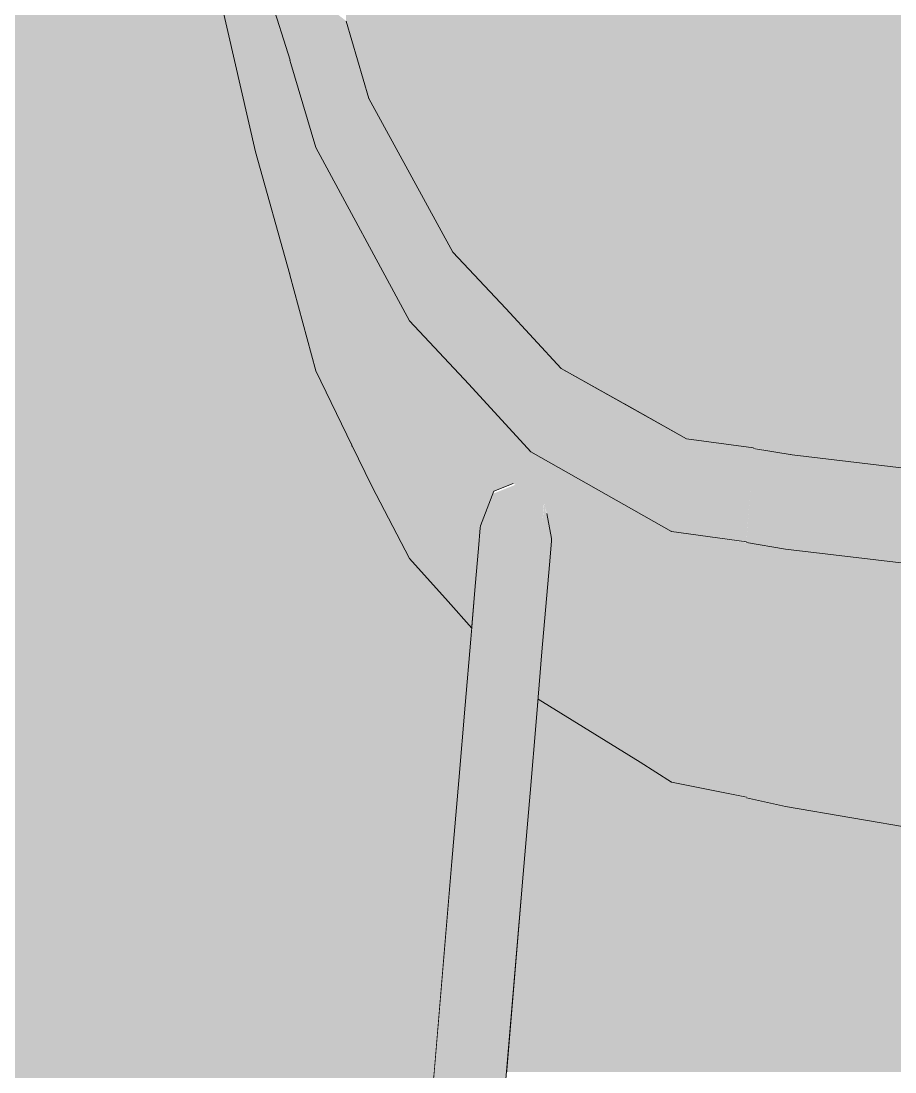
# Model space of a CAD drawing. Header units: centimetres. Extents: x -4381 to 5639, y -3920 to 4826.
# Drawn here: x 73.4591 to 73.5687, y 32.5536 to 32.6855 of the extents above; entities that cross this region are included whole.
import ezdxf
from ezdxf.xclip import XClip

# ---------------------------------------------------------------- set-up
doc = ezdxf.new("R2010")
doc.units = ezdxf.units.CM
doc.header["$MEASUREMENT"] = 0
doc.header["$XCLIPFRAME"] = 0
doc.set_wipeout_variables(frame=1)
doc.linetypes.add('Wipeout_Contour', pattern=[100, 0, -100])
for name, color, linetype in [('01- MOBILIER', 7, 'Continuous'), ('Drawing & Figure', 7, 'Continuous'), ('Structural - Combined', 7, 'Continuous')]:
    doc.layers.add(name, color=color, linetype=linetype)
for name, color, linetype, lineweight, true_color in [('01- MOBILIER_Pen_No__102', 7, 'Continuous', 5, 0xcccccc), ('01- MOBILIER_Pen_No__112', 7, 'Continuous', 5, 0xd5aaaa), ('01- MOBILIER_Pen_No__160', 7, 'Continuous', 5, 0xdae3bb), ('01- MOBILIER_Pen_No__178', 7, 'Continuous', 5, 0xbda888), ('01- MOBILIER_Pen_No__180', 7, 'Continuous', 5, 0xe2e3c6), ('01- MOBILIER_Pen_No__184', 7, 'Continuous', 5, 0xc5d295), ('01- MOBILIER_Pen_No__186', 7, 'Continuous', 5, 0xe8e8e8), ('01- MOBILIER_Pen_No__62', 7, 'Continuous', 5, 0xaaaaaa), ('Structural - Combined_Pen_No__102', 7, 'Continuous', 5, 0xcccccc)]:
    doc.layers.add(name, color=color, linetype=linetype, lineweight=lineweight, true_color=true_color)
for name, color, linetype, lineweight in [('01- MOBILIER_Pen_No__18', 9, 'Continuous', 5), ('01- MOBILIER_Pen_No__2', 8, 'Continuous', 5), ('01- MOBILIER_Pen_No__7', 7, 'Continuous', 5)]:
    doc.layers.add(name, color=color, linetype=linetype, lineweight=lineweight)

# ---------------------------------------------------------------- blocks, each defined once
blk = doc.blocks.new('Drawing_7_7', base_point=(-363.09186, 32.20361))
at = {"color": 254, "linetype": 'Wipeout_Contour', "lineweight": 0, "ltscale": 322.137592}
blk.add_wipeout([(73.55559, 32.63105), (73.57929, 32.62822), (73.57954, 32.87861), (73.55559, 32.87861)], dxfattribs=at).dxf.layer = '01- MOBILIER'
at = {"color": 254, "linetype": 'Wipeout_Contour', "lineweight": 0, "ltscale": 321.288502}
blk.add_wipeout([(73.48128, 32.20361), (73.48261, 32.20361), (73.51449, 32.58043), (73.51313, 32.58001)], dxfattribs=at).dxf.layer = '01- MOBILIER'
at = {"layer": '01- MOBILIER_Pen_No__186', "linetype": 'Continuous', "ltscale": 10}
blk.add_hatch(color=256, dxfattribs=at).paths.add_polyline_path([(73.55559, 32.63105), (73.57929, 32.62822), (73.57954, 32.87861), (73.55559, 32.87861)])
at = {"layer": '01- MOBILIER_Pen_No__2', "linetype": 'Continuous', "ltscale": 10}
blk.add_hatch(color=256, dxfattribs=at).paths.add_polyline_path([(73.48128, 32.20361), (73.48261, 32.20361), (73.51449, 32.58043), (73.51313, 32.58001)])
at = {"color": 254, "linetype": 'Wipeout_Contour', "lineweight": 0, "ltscale": 482.438711}
blk.add_wipeout([(73.53467, 32.87861), (73.53467, 32.63745), (73.54254, 32.63304), (73.55095, 32.63192), (73.55559, 32.63105), (73.55559, 32.87861)], dxfattribs=at).dxf.layer = '01- MOBILIER'
at = {"color": 254, "linetype": 'Wipeout_Contour', "lineweight": 0, "ltscale": 321.294961}
blk.add_wipeout([(73.48261, 32.20361), (73.48582, 32.20361), (73.51767, 32.58014), (73.51449, 32.58043)], dxfattribs=at).dxf.layer = '01- MOBILIER'
at = {"layer": '01- MOBILIER_Pen_No__186', "linetype": 'Continuous', "ltscale": 10}
blk.add_hatch(color=256, dxfattribs=at).paths.add_polyline_path([(73.53467, 32.87861), (73.53467, 32.63745), (73.54254, 32.63304), (73.55095, 32.63192), (73.55559, 32.63105), (73.55559, 32.87861)])
at = {"layer": '01- MOBILIER_Pen_No__62', "linetype": 'Continuous', "ltscale": 10}
blk.add_hatch(color=256, dxfattribs=at).paths.add_polyline_path([(73.48261, 32.20361), (73.48582, 32.20361), (73.51767, 32.58014), (73.51449, 32.58043)])
at = {"color": 254, "linetype": 'Wipeout_Contour', "lineweight": 0, "ltscale": 322.004462}
blk.add_wipeout([(73.53467, 32.87861), (73.52681, 32.87861), (73.52681, 32.64186), (73.53467, 32.63745)], dxfattribs=at).dxf.layer = '01- MOBILIER'
at = {"color": 254, "linetype": 'Wipeout_Contour', "lineweight": 0, "ltscale": 241.957856}
blk.add_wipeout([(73.57929, 32.62822), (73.55582, 32.63101), (73.55497, 32.61921)], dxfattribs=at).dxf.layer = '01- MOBILIER'
at = {"color": 254, "linetype": 'Wipeout_Contour', "lineweight": 0, "ltscale": 321.304361}
blk.add_wipeout([(73.48582, 32.20361), (73.48903, 32.20361), (73.52081, 32.57931), (73.51767, 32.58014)], dxfattribs=at).dxf.layer = '01- MOBILIER'
at = {"layer": '01- MOBILIER_Pen_No__184', "linetype": 'Continuous', "ltscale": 10}
blk.add_hatch(color=256, dxfattribs=at).paths.add_polyline_path([(73.57929, 32.62822), (73.55582, 32.63101), (73.55497, 32.61921)])
at = {"layer": '01- MOBILIER_Pen_No__186', "linetype": 'Continuous', "ltscale": 10}
for points in [[(73.53467, 32.87861), (73.52681, 32.87861), (73.52681, 32.64186), (73.53467, 32.63745)], [(73.48582, 32.20361), (73.48903, 32.20361), (73.52081, 32.57931), (73.51767, 32.58014)]]:
    blk.add_hatch(color=256, dxfattribs=at).paths.add_polyline_path(points)
at = {"color": 254, "linetype": 'Wipeout_Contour', "lineweight": 0, "ltscale": 402.254271}
blk.add_wipeout([(73.51322, 32.65645), (73.51988, 32.6494), (73.52681, 32.64187), (73.52681, 32.87861), (73.51322, 32.87861)], dxfattribs=at).dxf.layer = '01- MOBILIER'
at = {"color": 254, "linetype": 'Wipeout_Contour', "lineweight": 0, "ltscale": 240.902336}
blk.add_wipeout([(73.57929, 32.62822), (73.55497, 32.61921), (73.57862, 32.61639)], dxfattribs=at).dxf.layer = '01- MOBILIER'
at = {"color": 254, "linetype": 'Wipeout_Contour', "lineweight": 0, "ltscale": 321.655197}
blk.add_wipeout([(73.51313, 32.58001), (73.51449, 32.58043), (73.51541, 32.59136), (73.51399, 32.59017)], dxfattribs=at).dxf.layer = '01- MOBILIER'
at = {"color": 254, "linetype": 'Wipeout_Contour', "lineweight": 0, "ltscale": 321.311955}
blk.add_wipeout([(73.48903, 32.20361), (73.49036, 32.20361), (73.52206, 32.57842), (73.52081, 32.57931)], dxfattribs=at).dxf.layer = '01- MOBILIER'
at = {"layer": '01- MOBILIER_Pen_No__102', "linetype": 'Continuous', "ltscale": 10}
blk.add_hatch(color=256, dxfattribs=at).paths.add_polyline_path([(73.48903, 32.20361), (73.49036, 32.20361), (73.52206, 32.57842), (73.52081, 32.57931)])
at = {"layer": '01- MOBILIER_Pen_No__184', "linetype": 'Continuous', "ltscale": 10}
blk.add_hatch(color=256, dxfattribs=at).paths.add_polyline_path([(73.57929, 32.62822), (73.55497, 32.61921), (73.57862, 32.61639)])
at = {"layer": '01- MOBILIER_Pen_No__186', "linetype": 'Continuous', "ltscale": 10}
blk.add_hatch(color=256, dxfattribs=at).paths.add_polyline_path([(73.51322, 32.65645), (73.51988, 32.6494), (73.52681, 32.64187), (73.52681, 32.87861), (73.51322, 32.87861)])
at = {"layer": '01- MOBILIER_Pen_No__2', "linetype": 'Continuous', "ltscale": 10}
blk.add_hatch(color=256, dxfattribs=at).paths.add_polyline_path([(73.51313, 32.58001), (73.51449, 32.58043), (73.51541, 32.59136), (73.51399, 32.59017)])
at = {"color": 254, "linetype": 'Wipeout_Contour', "lineweight": 0, "ltscale": 321.970374}
blk.add_wipeout([(73.50271, 32.87861), (73.50271, 32.67572), (73.51322, 32.65645), (73.51322, 32.87861)], dxfattribs=at).dxf.layer = '01- MOBILIER'
at = {"color": 254, "linetype": 'Wipeout_Contour', "lineweight": 0, "ltscale": 241.88963}
blk.add_wipeout([(73.55582, 32.63101), (73.55094, 32.63183), (73.55006, 32.62003)], dxfattribs=at).dxf.layer = '01- MOBILIER'
at = {"color": 254, "linetype": 'Wipeout_Contour', "lineweight": 0, "ltscale": 321.680885}
blk.add_wipeout([(73.51449, 32.58043), (73.51767, 32.58014), (73.51862, 32.59138), (73.51541, 32.59136)], dxfattribs=at).dxf.layer = '01- MOBILIER'
at = {"color": 254, "linetype": 'Wipeout_Contour', "lineweight": 0, "ltscale": 320.516745}
blk.add_wipeout([(73.00186, 32.55361), (73.01667, 32.37861), (73.49609, 32.37861), (73.51089, 32.55361)], dxfattribs=at).dxf.layer = 'Structural - Combined'
at = {"layer": '01- MOBILIER_Pen_No__184', "linetype": 'Continuous', "ltscale": 10}
blk.add_hatch(color=256, dxfattribs=at).paths.add_polyline_path([(73.55582, 32.63101), (73.55094, 32.63183), (73.55006, 32.62003)])
at = {"layer": '01- MOBILIER_Pen_No__186', "linetype": 'Continuous', "ltscale": 10}
blk.add_hatch(color=256, dxfattribs=at).paths.add_polyline_path([(73.50271, 32.87861), (73.50271, 32.67572), (73.51322, 32.65645), (73.51322, 32.87861)])
at = {"layer": '01- MOBILIER_Pen_No__62', "linetype": 'Continuous', "ltscale": 10}
blk.add_hatch(color=256, dxfattribs=at).paths.add_polyline_path([(73.51449, 32.58043), (73.51767, 32.58014), (73.51862, 32.59138), (73.51541, 32.59136)])
at = {"layer": 'Structural - Combined_Pen_No__102', "linetype": 'Continuous', "ltscale": 10}
blk.add_hatch(color=256, dxfattribs=at).paths.add_polyline_path([(73.00186, 32.55361), (73.01667, 32.37861), (73.49609, 32.37861), (73.51089, 32.55361)])
at = {"color": 254, "linetype": 'Wipeout_Contour', "lineweight": 0, "ltscale": 321.942391}
blk.add_wipeout([(73.49985, 32.68546), (73.50271, 32.67572), (73.50271, 32.87861), (73.49985, 32.87861)], dxfattribs=at).dxf.layer = '01- MOBILIER'
at = {"color": 254, "linetype": 'Wipeout_Contour', "lineweight": 0, "ltscale": 240.89975}
blk.add_wipeout([(73.55582, 32.63101), (73.55006, 32.62003), (73.55497, 32.61921)], dxfattribs=at).dxf.layer = '01- MOBILIER'
at = {"color": 254, "linetype": 'Wipeout_Contour', "lineweight": 0, "ltscale": 321.674418}
blk.add_wipeout([(73.51399, 32.59017), (73.51541, 32.59136), (73.51629, 32.60175), (73.51479, 32.59963)], dxfattribs=at).dxf.layer = '01- MOBILIER'
at = {"color": 254, "linetype": 'Wipeout_Contour', "lineweight": 0, "ltscale": 321.658495}
blk.add_wipeout([(73.51767, 32.58014), (73.52081, 32.57931), (73.52173, 32.59023), (73.51862, 32.59138)], dxfattribs=at).dxf.layer = '01- MOBILIER'
at = {"layer": '01- MOBILIER_Pen_No__184', "linetype": 'Continuous', "ltscale": 10}
blk.add_hatch(color=256, dxfattribs=at).paths.add_polyline_path([(73.55582, 32.63101), (73.55006, 32.62003), (73.55497, 32.61921)])
at = {"layer": '01- MOBILIER_Pen_No__186', "linetype": 'Continuous', "ltscale": 10}
for points in [[(73.49985, 32.68546), (73.50271, 32.67572), (73.50271, 32.87861), (73.49985, 32.87861)], [(73.51767, 32.58014), (73.52081, 32.57931), (73.52173, 32.59023), (73.51862, 32.59138)]]:
    blk.add_hatch(color=256, dxfattribs=at).paths.add_polyline_path(points)
at = {"layer": '01- MOBILIER_Pen_No__2', "linetype": 'Continuous', "ltscale": 10}
blk.add_hatch(color=256, dxfattribs=at).paths.add_polyline_path([(73.51399, 32.59017), (73.51541, 32.59136), (73.51629, 32.60175), (73.51479, 32.59963)])
at = {"layer": '01- MOBILIER_Pen_No__7', "linetype": 'Continuous', "ltscale": 10}
blk.add_line((73.57929, 32.62822), (73.55582, 32.63101), dxfattribs=at)
at = {"color": 254, "linetype": 'Wipeout_Contour', "lineweight": 0, "ltscale": 241.83148}
blk.add_wipeout([(73.55095, 32.63192), (73.54254, 32.63304), (73.54065, 32.62142)], dxfattribs=at).dxf.layer = '01- MOBILIER'
at = {"color": 254, "linetype": 'Wipeout_Contour', "lineweight": 0, "ltscale": 482.388365}
blk.add_wipeout([(73.55497, 32.58692), (73.57862, 32.58286), (73.58658, 32.58155), (73.58658, 32.61539), (73.57862, 32.61639), (73.55497, 32.61921)], dxfattribs=at).dxf.layer = '01- MOBILIER'
at = {"color": 254, "linetype": 'Wipeout_Contour', "lineweight": 0, "ltscale": 321.678967}
blk.add_wipeout([(73.51541, 32.59136), (73.51862, 32.59138), (73.51954, 32.60217), (73.51629, 32.60175)], dxfattribs=at).dxf.layer = '01- MOBILIER'
at = {"color": 254, "linetype": 'Wipeout_Contour', "lineweight": 0, "ltscale": 321.627788}
blk.add_wipeout([(73.52081, 32.57931), (73.52206, 32.57842), (73.52292, 32.58858), (73.52173, 32.59023)], dxfattribs=at).dxf.layer = '01- MOBILIER'
at = {"layer": '01- MOBILIER_Pen_No__102', "linetype": 'Continuous', "ltscale": 10}
blk.add_hatch(color=256, dxfattribs=at).paths.add_polyline_path([(73.52081, 32.57931), (73.52206, 32.57842), (73.52292, 32.58858), (73.52173, 32.59023)])
at = {"layer": '01- MOBILIER_Pen_No__112', "linetype": 'Continuous', "ltscale": 10}
blk.add_hatch(color=256, dxfattribs=at).paths.add_polyline_path([(73.55095, 32.63192), (73.54254, 32.63304), (73.54065, 32.62142)])
at = {"layer": '01- MOBILIER_Pen_No__178', "linetype": 'Continuous', "ltscale": 10}
blk.add_hatch(color=256, dxfattribs=at).paths.add_polyline_path([(73.55497, 32.58692), (73.57862, 32.58286), (73.58658, 32.58155), (73.58658, 32.61539), (73.57862, 32.61639), (73.55497, 32.61921)])
at = {"layer": '01- MOBILIER_Pen_No__18', "linetype": 'Continuous', "ltscale": 10}
blk.add_hatch(color=256, dxfattribs=at).paths.add_polyline_path([(73.51541, 32.59136), (73.51862, 32.59138), (73.51954, 32.60217), (73.51629, 32.60175)])
at = {"color": 254, "linetype": 'Wipeout_Contour', "lineweight": 0, "ltscale": 483.413867}
blk.add_wipeout([(73.55006, 32.58801), (73.55497, 32.58692), (73.55497, 32.61921), (73.55006, 32.62003), (73.55006, 32.60028), (73.55006, 32.5881)], dxfattribs=at).dxf.layer = '01- MOBILIER'
at = {"color": 254, "linetype": 'Wipeout_Contour', "lineweight": 0, "ltscale": 321.691466}
blk.add_wipeout([(73.51479, 32.59963), (73.51629, 32.60175), (73.51706, 32.61084), (73.51549, 32.6079)], dxfattribs=at).dxf.layer = '01- MOBILIER'
at = {"color": 254, "linetype": 'Wipeout_Contour', "lineweight": 0, "ltscale": 321.674721}
blk.add_wipeout([(73.51862, 32.59138), (73.52173, 32.59023), (73.52261, 32.60063), (73.51954, 32.60217)], dxfattribs=at).dxf.layer = '01- MOBILIER'
at = {"layer": '01- MOBILIER_Pen_No__178', "linetype": 'Continuous', "ltscale": 10}
blk.add_hatch(color=256, dxfattribs=at).paths.add_polyline_path([(73.55006, 32.58801), (73.55497, 32.58692), (73.55497, 32.61921), (73.55006, 32.62003), (73.55006, 32.60028), (73.55006, 32.5881)])
at = {"layer": '01- MOBILIER_Pen_No__186', "linetype": 'Continuous', "ltscale": 10}
blk.add_hatch(color=256, dxfattribs=at).paths.add_polyline_path([(73.51862, 32.59138), (73.52173, 32.59023), (73.52261, 32.60063), (73.51954, 32.60217)])
at = {"layer": '01- MOBILIER_Pen_No__2', "linetype": 'Continuous', "ltscale": 10}
blk.add_hatch(color=256, dxfattribs=at).paths.add_polyline_path([(73.51479, 32.59963), (73.51629, 32.60175), (73.51706, 32.61084), (73.51549, 32.6079)])
at = {"layer": '01- MOBILIER_Pen_No__7', "linetype": 'Continuous', "ltscale": 10}
blk.add_line((73.57862, 32.61639), (73.55497, 32.61921), dxfattribs=at)
at = {"color": 254, "linetype": 'Wipeout_Contour', "lineweight": 0, "ltscale": 240.84357}
blk.add_wipeout([(73.55095, 32.63192), (73.54065, 32.62142), (73.55006, 32.62012)], dxfattribs=at).dxf.layer = '01- MOBILIER'
at = {"color": 254, "linetype": 'Wipeout_Contour', "lineweight": 0, "ltscale": 321.697589}
blk.add_wipeout([(73.51629, 32.60175), (73.51954, 32.60217), (73.52033, 32.6116), (73.51706, 32.61084)], dxfattribs=at).dxf.layer = '01- MOBILIER'
at = {"color": 254, "linetype": 'Wipeout_Contour', "lineweight": 0, "ltscale": 321.6322}
blk.add_wipeout([(73.52173, 32.59023), (73.52292, 32.58858), (73.52372, 32.59804), (73.52261, 32.60063)], dxfattribs=at).dxf.layer = '01- MOBILIER'
at = {"layer": '01- MOBILIER_Pen_No__102', "linetype": 'Continuous', "ltscale": 10}
for points in [[(73.51629, 32.60175), (73.51954, 32.60217), (73.52033, 32.6116), (73.51706, 32.61084)], [(73.52173, 32.59023), (73.52292, 32.58858), (73.52372, 32.59804), (73.52261, 32.60063)]]:
    blk.add_hatch(color=256, dxfattribs=at).paths.add_polyline_path(points)
at = {"layer": '01- MOBILIER_Pen_No__112', "linetype": 'Continuous', "ltscale": 10}
blk.add_hatch(color=256, dxfattribs=at).paths.add_polyline_path([(73.55095, 32.63192), (73.54065, 32.62142), (73.55006, 32.62012)])
at = {"layer": '01- MOBILIER_Pen_No__7', "linetype": 'Continuous', "ltscale": 10}
blk.add_line((73.55582, 32.63101), (73.55094, 32.63183), dxfattribs=at)
at = {"color": 254, "linetype": 'Wipeout_Contour', "lineweight": 0, "ltscale": 241.487202}
blk.add_wipeout([(73.54254, 32.63304), (73.52681, 32.64186), (73.52303, 32.6314)], dxfattribs=at).dxf.layer = '01- MOBILIER'
at = {"color": 254, "linetype": 'Wipeout_Contour', "lineweight": 0, "ltscale": 321.705242}
blk.add_wipeout([(73.51549, 32.6079), (73.51706, 32.61084), (73.51768, 32.61818), (73.51605, 32.61456)], dxfattribs=at).dxf.layer = '01- MOBILIER'
at = {"color": 254, "linetype": 'Wipeout_Contour', "lineweight": 0, "ltscale": 321.694637}
blk.add_wipeout([(73.51954, 32.60217), (73.52261, 32.60063), (73.52338, 32.60972), (73.52033, 32.6116)], dxfattribs=at).dxf.layer = '01- MOBILIER'
at = {"layer": '01- MOBILIER', "linetype": 'Continuous', "lineweight": 0, "ltscale": 10, "true_color": 0xffffff}
blk.add_hatch(color=7, dxfattribs=at).paths.add_polyline_path([(73.51954, 32.60217), (73.52261, 32.60063), (73.52338, 32.60972), (73.52033, 32.6116)])
at = {"layer": '01- MOBILIER_Pen_No__184', "linetype": 'Continuous', "ltscale": 10}
blk.add_hatch(color=256, dxfattribs=at).paths.add_polyline_path([(73.54254, 32.63304), (73.52681, 32.64186), (73.52303, 32.6314)])
at = {"layer": '01- MOBILIER_Pen_No__2', "linetype": 'Continuous', "ltscale": 10}
blk.add_hatch(color=256, dxfattribs=at).paths.add_polyline_path([(73.51549, 32.6079), (73.51706, 32.61084), (73.51768, 32.61818), (73.51605, 32.61456)])
at = {"color": 254, "linetype": 'Wipeout_Contour', "lineweight": 0, "ltscale": 241.302626}
blk.add_wipeout([(73.52681, 32.64186), (73.51988, 32.6494), (73.51526, 32.63989)], dxfattribs=at).dxf.layer = '01- MOBILIER'
at = {"color": 254, "linetype": 'Wipeout_Contour', "lineweight": 0, "ltscale": 321.713007}
blk.add_wipeout([(73.51706, 32.61084), (73.52033, 32.6116), (73.52098, 32.6192), (73.51768, 32.61818)], dxfattribs=at).dxf.layer = '01- MOBILIER'
at = {"color": 254, "linetype": 'Wipeout_Contour', "lineweight": 0, "ltscale": 321.653757}
blk.add_wipeout([(73.52261, 32.60063), (73.52372, 32.59804), (73.52442, 32.6063), (73.52338, 32.60972)], dxfattribs=at).dxf.layer = '01- MOBILIER'
at = {"layer": '01- MOBILIER_Pen_No__102', "linetype": 'Continuous', "ltscale": 10}
for points in [[(73.51706, 32.61084), (73.52033, 32.6116), (73.52098, 32.6192), (73.51768, 32.61818)], [(73.52261, 32.60063), (73.52372, 32.59804), (73.52442, 32.6063), (73.52338, 32.60972)]]:
    blk.add_hatch(color=256, dxfattribs=at).paths.add_polyline_path(points)
at = {"layer": '01- MOBILIER_Pen_No__184', "linetype": 'Continuous', "ltscale": 10}
blk.add_hatch(color=256, dxfattribs=at).paths.add_polyline_path([(73.52681, 32.64186), (73.51988, 32.6494), (73.51526, 32.63989)])
at = {"color": 254, "linetype": 'Wipeout_Contour', "lineweight": 0, "ltscale": 241.236726}
blk.add_wipeout([(73.51988, 32.6494), (73.51322, 32.65645), (73.50781, 32.64785)], dxfattribs=at).dxf.layer = '01- MOBILIER'
at = {"color": 254, "linetype": 'Wipeout_Contour', "lineweight": 0, "ltscale": 321.715504}
blk.add_wipeout([(73.51605, 32.61456), (73.51768, 32.61818), (73.51812, 32.62338), (73.51645, 32.6193)], dxfattribs=at).dxf.layer = '01- MOBILIER'
at = {"color": 254, "linetype": 'Wipeout_Contour', "lineweight": 0, "ltscale": 321.711964}
blk.add_wipeout([(73.52033, 32.6116), (73.52338, 32.60972), (73.524, 32.61705), (73.52098, 32.6192)], dxfattribs=at).dxf.layer = '01- MOBILIER'
at = {"layer": '01- MOBILIER', "linetype": 'Continuous', "lineweight": 0, "ltscale": 10, "true_color": 0xffffff}
blk.add_hatch(color=7, dxfattribs=at).paths.add_polyline_path([(73.52033, 32.6116), (73.52338, 32.60972), (73.524, 32.61705), (73.52098, 32.6192)])
at = {"layer": '01- MOBILIER_Pen_No__184', "linetype": 'Continuous', "ltscale": 10}
blk.add_hatch(color=256, dxfattribs=at).paths.add_polyline_path([(73.51988, 32.6494), (73.51322, 32.65645), (73.50781, 32.64785)])
at = {"layer": '01- MOBILIER_Pen_No__2', "linetype": 'Continuous', "ltscale": 10}
blk.add_hatch(color=256, dxfattribs=at).paths.add_polyline_path([(73.51605, 32.61456), (73.51768, 32.61818), (73.51812, 32.62338), (73.51645, 32.6193)])
at = {"color": 254, "linetype": 'Wipeout_Contour', "lineweight": 0, "ltscale": 241.485415}
blk.add_wipeout([(73.51322, 32.65645), (73.50271, 32.67572), (73.49603, 32.66957)], dxfattribs=at).dxf.layer = '01- MOBILIER'
at = {"color": 254, "linetype": 'Wipeout_Contour', "lineweight": 0, "ltscale": 321.7246}
blk.add_wipeout([(73.51768, 32.61818), (73.52098, 32.6192), (73.52143, 32.6246), (73.51812, 32.62338)], dxfattribs=at).dxf.layer = '01- MOBILIER'
at = {"color": 254, "linetype": 'Wipeout_Contour', "lineweight": 0, "ltscale": 321.674653}
blk.add_wipeout([(73.52338, 32.60972), (73.52442, 32.6063), (73.52499, 32.61297), (73.524, 32.61705)], dxfattribs=at).dxf.layer = '01- MOBILIER'
at = {"layer": '01- MOBILIER_Pen_No__102', "linetype": 'Continuous', "ltscale": 10}
for points in [[(73.51768, 32.61818), (73.52098, 32.6192), (73.52143, 32.6246), (73.51812, 32.62338)], [(73.52338, 32.60972), (73.52442, 32.6063), (73.52499, 32.61297), (73.524, 32.61705)]]:
    blk.add_hatch(color=256, dxfattribs=at).paths.add_polyline_path(points)
at = {"layer": '01- MOBILIER_Pen_No__180', "linetype": 'Continuous', "ltscale": 10}
blk.add_hatch(color=256, dxfattribs=at).paths.add_polyline_path([(73.51322, 32.65645), (73.50271, 32.67572), (73.49603, 32.66957)])
at = {"color": 254, "linetype": 'Wipeout_Contour', "lineweight": 0, "ltscale": 241.117914}
blk.add_wipeout([(73.50271, 32.67572), (73.49984, 32.68545), (73.49281, 32.68052)], dxfattribs=at).dxf.layer = '01- MOBILIER'
at = {"color": 254, "linetype": 'Wipeout_Contour', "lineweight": 0, "ltscale": 321.723093}
blk.add_wipeout([(73.51645, 32.6193), (73.51812, 32.62338), (73.51836, 32.62619), (73.51667, 32.62186)], dxfattribs=at).dxf.layer = '01- MOBILIER'
at = {"color": 254, "linetype": 'Wipeout_Contour', "lineweight": 0, "ltscale": 321.726057}
blk.add_wipeout([(73.52098, 32.6192), (73.524, 32.61705), (73.52444, 32.62225), (73.52143, 32.6246)], dxfattribs=at).dxf.layer = '01- MOBILIER'
at = {"layer": '01- MOBILIER', "linetype": 'Continuous', "lineweight": 0, "ltscale": 10, "true_color": 0xffffff}
blk.add_hatch(color=7, dxfattribs=at).paths.add_polyline_path([(73.52098, 32.6192), (73.524, 32.61705), (73.52444, 32.62225), (73.52143, 32.6246)])
at = {"layer": '01- MOBILIER_Pen_No__180', "linetype": 'Continuous', "ltscale": 10}
blk.add_hatch(color=256, dxfattribs=at).paths.add_polyline_path([(73.50271, 32.67572), (73.49984, 32.68545), (73.49281, 32.68052)])
at = {"layer": '01- MOBILIER_Pen_No__2', "linetype": 'Continuous', "ltscale": 10}
blk.add_hatch(color=256, dxfattribs=at).paths.add_polyline_path([(73.51645, 32.6193), (73.51812, 32.62338), (73.51836, 32.62619), (73.51667, 32.62186)])
at = {"color": 254, "linetype": 'Wipeout_Contour', "lineweight": 0, "ltscale": 321.733638}
blk.add_wipeout([(73.51812, 32.62338), (73.52143, 32.6246), (73.52168, 32.62751), (73.51836, 32.62619)], dxfattribs=at).dxf.layer = '01- MOBILIER'
at = {"color": 254, "linetype": 'Wipeout_Contour', "lineweight": 0, "ltscale": 321.695343}
blk.add_wipeout([(73.524, 32.61705), (73.52499, 32.61297), (73.52539, 32.6177), (73.52444, 32.62225)], dxfattribs=at).dxf.layer = '01- MOBILIER'
at = {"layer": '01- MOBILIER_Pen_No__102', "linetype": 'Continuous', "ltscale": 10}
for points in [[(73.51812, 32.62338), (73.52143, 32.6246), (73.52168, 32.62751), (73.51836, 32.62619)], [(73.524, 32.61705), (73.52499, 32.61297), (73.52539, 32.6177), (73.52444, 32.62225)]]:
    blk.add_hatch(color=256, dxfattribs=at).paths.add_polyline_path(points)
at = {"color": 254, "linetype": 'Wipeout_Contour', "lineweight": 0, "ltscale": 402.263286}
blk.add_wipeout([(73.52168, 32.62751), (73.52143, 32.6246), (73.52444, 32.62225), (73.52467, 32.62496), (73.52303, 32.62606)], dxfattribs=at).dxf.layer = '01- MOBILIER'
at = {"layer": '01- MOBILIER', "linetype": 'Continuous', "lineweight": 0, "ltscale": 10, "true_color": 0xffffff}
blk.add_hatch(color=7, dxfattribs=at).paths.add_polyline_path([(73.52168, 32.62751), (73.52143, 32.6246), (73.52444, 32.62225), (73.52467, 32.62496), (73.52303, 32.62606)])
at = {"color": 254, "linetype": 'Wipeout_Contour', "lineweight": 0, "ltscale": 321.700667}
blk.add_wipeout([(73.52444, 32.62225), (73.52539, 32.6177), (73.5256, 32.62026), (73.52471, 32.62489)], dxfattribs=at).dxf.layer = '01- MOBILIER'
at = {"layer": '01- MOBILIER_Pen_No__102', "linetype": 'Continuous', "ltscale": 10}
blk.add_hatch(color=256, dxfattribs=at).paths.add_polyline_path([(73.52444, 32.62225), (73.52539, 32.6177), (73.5256, 32.62026), (73.52471, 32.62489)])
at = {"color": 254, "linetype": 'Wipeout_Contour', "lineweight": 0, "ltscale": 241.128342}
blk.add_wipeout([(73.54254, 32.63304), (73.52303, 32.6314), (73.54065, 32.62142)], dxfattribs=at).dxf.layer = '01- MOBILIER'
at = {"layer": '01- MOBILIER_Pen_No__112', "linetype": 'Continuous', "ltscale": 10}
blk.add_hatch(color=256, dxfattribs=at).paths.add_polyline_path([(73.54254, 32.63304), (73.52303, 32.6314), (73.54065, 32.62142)])
at = {"layer": '01- MOBILIER_Pen_No__7', "linetype": 'Continuous', "ltscale": 10}
blk.add_line((73.55095, 32.63192), (73.54254, 32.63304), dxfattribs=at)
at = {"color": 254, "linetype": 'Wipeout_Contour', "lineweight": 0, "ltscale": 241.293414}
blk.add_wipeout([(73.52681, 32.64186), (73.51526, 32.63989), (73.52303, 32.6314)], dxfattribs=at).dxf.layer = '01- MOBILIER'
at = {"color": 254, "linetype": 'Wipeout_Contour', "lineweight": 0, "ltscale": 401.747263}
blk.add_wipeout([(73.54065, 32.58998), (73.55006, 32.5881), (73.55006, 32.60028), (73.55006, 32.62003), (73.54065, 32.62142)], dxfattribs=at).dxf.layer = '01- MOBILIER'
at = {"layer": '01- MOBILIER_Pen_No__178', "linetype": 'Continuous', "ltscale": 10}
blk.add_hatch(color=256, dxfattribs=at).paths.add_polyline_path([(73.54065, 32.58998), (73.55006, 32.5881), (73.55006, 32.60028), (73.55006, 32.62003), (73.54065, 32.62142)])
at = {"layer": '01- MOBILIER_Pen_No__184', "linetype": 'Continuous', "ltscale": 10}
blk.add_hatch(color=256, dxfattribs=at).paths.add_polyline_path([(73.52681, 32.64186), (73.51526, 32.63989), (73.52303, 32.6314)])
at = {"layer": '01- MOBILIER_Pen_No__7', "linetype": 'Continuous', "ltscale": 10}
for p, q in [((73.54254, 32.63304), (73.52681, 32.64186)), ((73.55497, 32.61921), (73.55006, 32.62003))]:
    blk.add_line(p, q, dxfattribs=at)
at = {"color": 254, "linetype": 'Wipeout_Contour', "lineweight": 0, "ltscale": 241.343731}
blk.add_wipeout([(73.51988, 32.6494), (73.50781, 32.64785), (73.51526, 32.63989)], dxfattribs=at).dxf.layer = '01- MOBILIER'
at = {"color": 254, "linetype": 'Wipeout_Contour', "lineweight": 0, "ltscale": 725.488726}
blk.add_wipeout([(73.54065, 32.62142), (73.52303, 32.6314), (73.52303, 32.62606), (73.52467, 32.62496), (73.52502, 32.62366), (73.52562, 32.62052), (73.52392, 32.60036), (73.53673, 32.59246), (73.54065, 32.58998)], dxfattribs=at).dxf.layer = '01- MOBILIER'
at = {"layer": '01- MOBILIER_Pen_No__112', "linetype": 'Continuous', "ltscale": 10}
blk.add_hatch(color=256, dxfattribs=at).paths.add_polyline_path([(73.54065, 32.62142), (73.52303, 32.6314), (73.52303, 32.62606), (73.52467, 32.62496), (73.52502, 32.62366), (73.52562, 32.62052), (73.52392, 32.60036), (73.53673, 32.59246), (73.54065, 32.58998)])
at = {"layer": '01- MOBILIER_Pen_No__184', "linetype": 'Continuous', "ltscale": 10}
blk.add_hatch(color=256, dxfattribs=at).paths.add_polyline_path([(73.51988, 32.6494), (73.50781, 32.64785), (73.51526, 32.63989)])
at = {"layer": '01- MOBILIER_Pen_No__7', "linetype": 'Continuous', "ltscale": 10}
for p, q in [((73.52502, 32.62367), (73.52562, 32.62052)), ((73.55006, 32.62012), (73.54065, 32.62142)), ((73.52539, 32.6177), (73.5256, 32.62026)), ((73.5256, 32.62026), (73.52562, 32.62052)), ((73.52499, 32.61297), (73.52539, 32.6177)), ((73.52442, 32.6063), (73.52499, 32.61297))]:
    blk.add_line(p, q, dxfattribs=at)
at = {"color": 254, "linetype": 'Wipeout_Contour', "lineweight": 0, "ltscale": 241.091956}
blk.add_wipeout([(73.51322, 32.65645), (73.49603, 32.66957), (73.50781, 32.64785)], dxfattribs=at).dxf.layer = '01- MOBILIER'
at = {"color": 254, "linetype": 'Wipeout_Contour', "lineweight": 0, "ltscale": 1207.548693}
blk.add_wipeout([(73.51996, 32.55361), (73.66688, 32.55361), (73.66688, 32.57613), (73.66587, 32.57612), (73.65, 32.57618), (73.63664, 32.57688), (73.61827, 32.57797), (73.60752, 32.57913), (73.58658, 32.58155), (73.57862, 32.58286), (73.55497, 32.58692), (73.55006, 32.58801), (73.54065, 32.58998), (73.53673, 32.59246), (73.52392, 32.60036)], dxfattribs=at).dxf.layer = 'Structural - Combined'
at = {"layer": '01- MOBILIER_Pen_No__160', "linetype": 'Continuous', "ltscale": 10}
blk.add_hatch(color=256, dxfattribs=at).paths.add_polyline_path([(73.51322, 32.65645), (73.49603, 32.66957), (73.50781, 32.64785)])
at = {"layer": 'Structural - Combined_Pen_No__102', "linetype": 'Continuous', "ltscale": 10}
blk.add_hatch(color=256, dxfattribs=at).paths.add_polyline_path([(73.51996, 32.55361), (73.66688, 32.55361), (73.66688, 32.57613), (73.66587, 32.57612), (73.65, 32.57618), (73.63664, 32.57688), (73.61827, 32.57797), (73.60752, 32.57913), (73.58658, 32.58155), (73.57862, 32.58286), (73.55497, 32.58692), (73.55006, 32.58801), (73.54065, 32.58998), (73.53673, 32.59246), (73.52392, 32.60036)])
at = {"layer": '01- MOBILIER_Pen_No__7', "linetype": 'Continuous', "ltscale": 10}
for p, q in [((73.52372, 32.59804), (73.52442, 32.6063)), ((73.52392, 32.60036), (73.53673, 32.59246)), ((73.52292, 32.58858), (73.52372, 32.59804)), ((73.53673, 32.59246), (73.54065, 32.58998)), ((73.54065, 32.58998), (73.55006, 32.5881)), ((73.52206, 32.57842), (73.52292, 32.58858)), ((73.55006, 32.58801), (73.55497, 32.58692)), ((73.55497, 32.58692), (73.57862, 32.58286))]:
    blk.add_line(p, q, dxfattribs=at)
at = {"color": 254, "linetype": 'Wipeout_Contour', "lineweight": 0, "ltscale": 241.487085}
blk.add_wipeout([(73.50271, 32.67572), (73.49281, 32.68052), (73.49603, 32.66957)], dxfattribs=at).dxf.layer = '01- MOBILIER'
at = {"color": 254, "linetype": 'Wipeout_Contour', "lineweight": 0, "ltscale": 803.638843}
blk.add_wipeout([(73.50781, 32.64785), (73.50781, 32.61804), (73.51267, 32.61263), (73.5156, 32.6093), (73.51669, 32.62211), (73.51839, 32.62647), (73.5208, 32.62744), (73.52303, 32.62606), (73.52303, 32.6314), (73.51526, 32.63989)], dxfattribs=at).dxf.layer = '01- MOBILIER'
at = {"layer": '01- MOBILIER_Pen_No__112', "linetype": 'Continuous', "ltscale": 10}
blk.add_hatch(color=256, dxfattribs=at).paths.add_polyline_path([(73.50781, 32.64785), (73.50781, 32.61804), (73.51267, 32.61263), (73.5156, 32.6093), (73.51669, 32.62211), (73.51839, 32.62647), (73.5208, 32.62744), (73.52303, 32.62606), (73.52303, 32.6314), (73.51526, 32.63989)])
at = {"layer": '01- MOBILIER_Pen_No__180', "linetype": 'Continuous', "ltscale": 10}
blk.add_hatch(color=256, dxfattribs=at).paths.add_polyline_path([(73.50271, 32.67572), (73.49281, 32.68052), (73.49603, 32.66957)])
at = {"layer": '01- MOBILIER_Pen_No__7', "linetype": 'Continuous', "ltscale": 10}
for p, q in [((73.52681, 32.64186), (73.51988, 32.6494)), ((73.54065, 32.62142), (73.52303, 32.6314)), ((73.51669, 32.62211), (73.51839, 32.62647)), ((73.51839, 32.62647), (73.5208, 32.62745)), ((73.51645, 32.6193), (73.51667, 32.62186)), ((73.51667, 32.62186), (73.51669, 32.62211))]:
    blk.add_line(p, q, dxfattribs=at)
at = {"color": 254, "linetype": 'Wipeout_Contour', "lineweight": 0, "ltscale": 562.183685}
blk.add_wipeout([(73.49603, 32.66957), (73.49603, 32.64157), (73.50055, 32.63226), (73.50306, 32.62709), (73.50781, 32.61804), (73.50781, 32.62689), (73.50781, 32.64785)], dxfattribs=at).dxf.layer = '01- MOBILIER'
at = {"layer": '01- MOBILIER_Pen_No__178', "linetype": 'Continuous', "ltscale": 10}
blk.add_hatch(color=256, dxfattribs=at).paths.add_polyline_path([(73.49603, 32.66957), (73.49603, 32.64157), (73.50055, 32.63226), (73.50306, 32.62709), (73.50781, 32.61804), (73.50781, 32.62689), (73.50781, 32.64785)])
at = {"color": 254, "linetype": 'Wipeout_Contour', "lineweight": 0, "ltscale": 321.714249}
blk.add_wipeout([(73.49281, 32.68052), (73.49281, 32.65362), (73.49603, 32.64157), (73.49603, 32.66957)], dxfattribs=at).dxf.layer = '01- MOBILIER'
at = {"layer": '01- MOBILIER_Pen_No__178', "linetype": 'Continuous', "ltscale": 10}
blk.add_hatch(color=256, dxfattribs=at).paths.add_polyline_path([(73.49281, 32.68052), (73.49281, 32.65362), (73.49603, 32.64157), (73.49603, 32.66957)])
at = {"color": 254, "linetype": 'Wipeout_Contour', "lineweight": 0, "ltscale": 241.35733}
blk.add_wipeout([(73.49985, 32.68546), (73.4885, 32.69424), (73.49283, 32.68053)], dxfattribs=at).dxf.layer = '01- MOBILIER'
at = {"layer": '01- MOBILIER_Pen_No__180', "linetype": 'Continuous', "ltscale": 10}
blk.add_hatch(color=256, dxfattribs=at).paths.add_polyline_path([(73.49985, 32.68546), (73.4885, 32.69424), (73.49283, 32.68053)])
at = {"color": 254, "linetype": 'Wipeout_Contour', "lineweight": 0, "ltscale": 321.726184}
blk.add_wipeout([(73.4885, 32.66903), (73.49281, 32.65367), (73.49281, 32.68052), (73.4885, 32.69424)], dxfattribs=at).dxf.layer = '01- MOBILIER'
at = {"layer": '01- MOBILIER_Pen_No__178', "linetype": 'Continuous', "ltscale": 10}
blk.add_hatch(color=256, dxfattribs=at).paths.add_polyline_path([(73.4885, 32.66903), (73.49281, 32.65367), (73.49281, 32.68052), (73.4885, 32.69424)])
at = {"color": 254, "linetype": 'Wipeout_Contour', "lineweight": 0, "ltscale": 321.749306}
blk.add_wipeout([(73.48118, 32.70069), (73.4885, 32.66903), (73.4885, 32.69424), (73.48118, 32.72252)], dxfattribs=at).dxf.layer = '01- MOBILIER'
at = {"layer": '01- MOBILIER_Pen_No__178', "linetype": 'Continuous', "ltscale": 10}
blk.add_hatch(color=256, dxfattribs=at).paths.add_polyline_path([(73.48118, 32.70069), (73.4885, 32.66903), (73.4885, 32.69424), (73.48118, 32.72252)])
at = {"color": 254, "linetype": 'Wipeout_Contour', "lineweight": 0, "ltscale": 1764.363281}
blk.add_wipeout([(72.99715, 32.6093), (73.00186, 32.55361), (73.51089, 32.55361), (73.5156, 32.6093), (73.51267, 32.61263), (73.50781, 32.61804), (73.50306, 32.62709), (73.50066, 32.63204), (73.49603, 32.64157), (73.49281, 32.65362), (73.4885, 32.66903), (73.48118, 32.70069), (73.47607, 32.72861), (73.03669, 32.72861), (73.03157, 32.70069), (73.02426, 32.66903), (73.01994, 32.65367), (73.01672, 32.64157), (73.01221, 32.63226), (73.0097, 32.62709), (73.00495, 32.61804), (73.00009, 32.61263)], dxfattribs=at).dxf.layer = 'Structural - Combined'
at = {"layer": 'Structural - Combined_Pen_No__102', "linetype": 'Continuous', "ltscale": 10}
blk.add_hatch(color=256, dxfattribs=at).paths.add_polyline_path([(72.99715, 32.6093), (73.00186, 32.55361), (73.51089, 32.55361), (73.5156, 32.6093), (73.51267, 32.61263), (73.50781, 32.61804), (73.50306, 32.62709), (73.50066, 32.63204), (73.49603, 32.64157), (73.49281, 32.65362), (73.4885, 32.66903), (73.48118, 32.70069), (73.47607, 32.72861), (73.03669, 32.72861), (73.03157, 32.70069), (73.02426, 32.66903), (73.01994, 32.65367), (73.01672, 32.64157), (73.01221, 32.63226), (73.0097, 32.62709), (73.00495, 32.61804), (73.00009, 32.61263)])
at = {"layer": '01- MOBILIER_Pen_No__7', "linetype": 'Continuous', "ltscale": 10}
for p, q in [((73.48118, 32.70069), (73.4885, 32.66903)), ((73.49283, 32.68053), (73.4885, 32.69424)), ((73.50271, 32.67572), (73.49984, 32.68545)), ((73.49603, 32.66957), (73.49281, 32.68052)), ((73.51322, 32.65645), (73.50271, 32.67572)), ((73.4885, 32.66903), (73.49281, 32.65367)), ((73.50781, 32.64785), (73.49603, 32.66957)), ((73.51988, 32.6494), (73.51322, 32.65645)), ((73.49281, 32.65362), (73.49603, 32.64157)), ((73.51526, 32.63989), (73.50781, 32.64785)), ((73.49603, 32.64157), (73.50055, 32.63226)), ((73.52303, 32.6314), (73.51526, 32.63989)), ((73.50061, 32.63202), (73.50051, 32.63239)), ((73.50051, 32.63239), (73.50061, 32.63202)), ((73.50055, 32.63226), (73.50306, 32.62709)), ((73.50306, 32.62709), (73.50781, 32.61804)), ((73.51605, 32.61456), (73.51645, 32.6193)), ((73.50781, 32.61804), (73.51267, 32.61263)), ((73.51549, 32.6079), (73.51605, 32.61456)), ((73.51267, 32.61263), (73.5156, 32.6093)), ((73.51479, 32.59963), (73.51549, 32.6079)), ((73.51399, 32.59017), (73.51479, 32.59963)), ((73.51313, 32.58001), (73.51399, 32.59017)), ((73.48128, 32.20361), (73.51313, 32.58001)), ((73.49035, 32.20361), (73.52206, 32.57842))]:
    blk.add_line(p, q, dxfattribs=at)

msp = doc.modelspace()

# ---------------------------------------------------------------- block references
at = {"layer": 'Drawing & Figure', "color": 151, "linetype": 'Continuous', "lineweight": 5, "ltscale": 10, "true_color": 0x80c2ff}
ref = msp.add_blockref('Drawing_7_7', (-363.09186, 32.20361), dxfattribs=at)
XClip(ref).set_block_clipping_path([(51.7463984619, 23.6253966175), (100.4426918859, 45.1170657245)])

doc.saveas('drawing.dxf')
